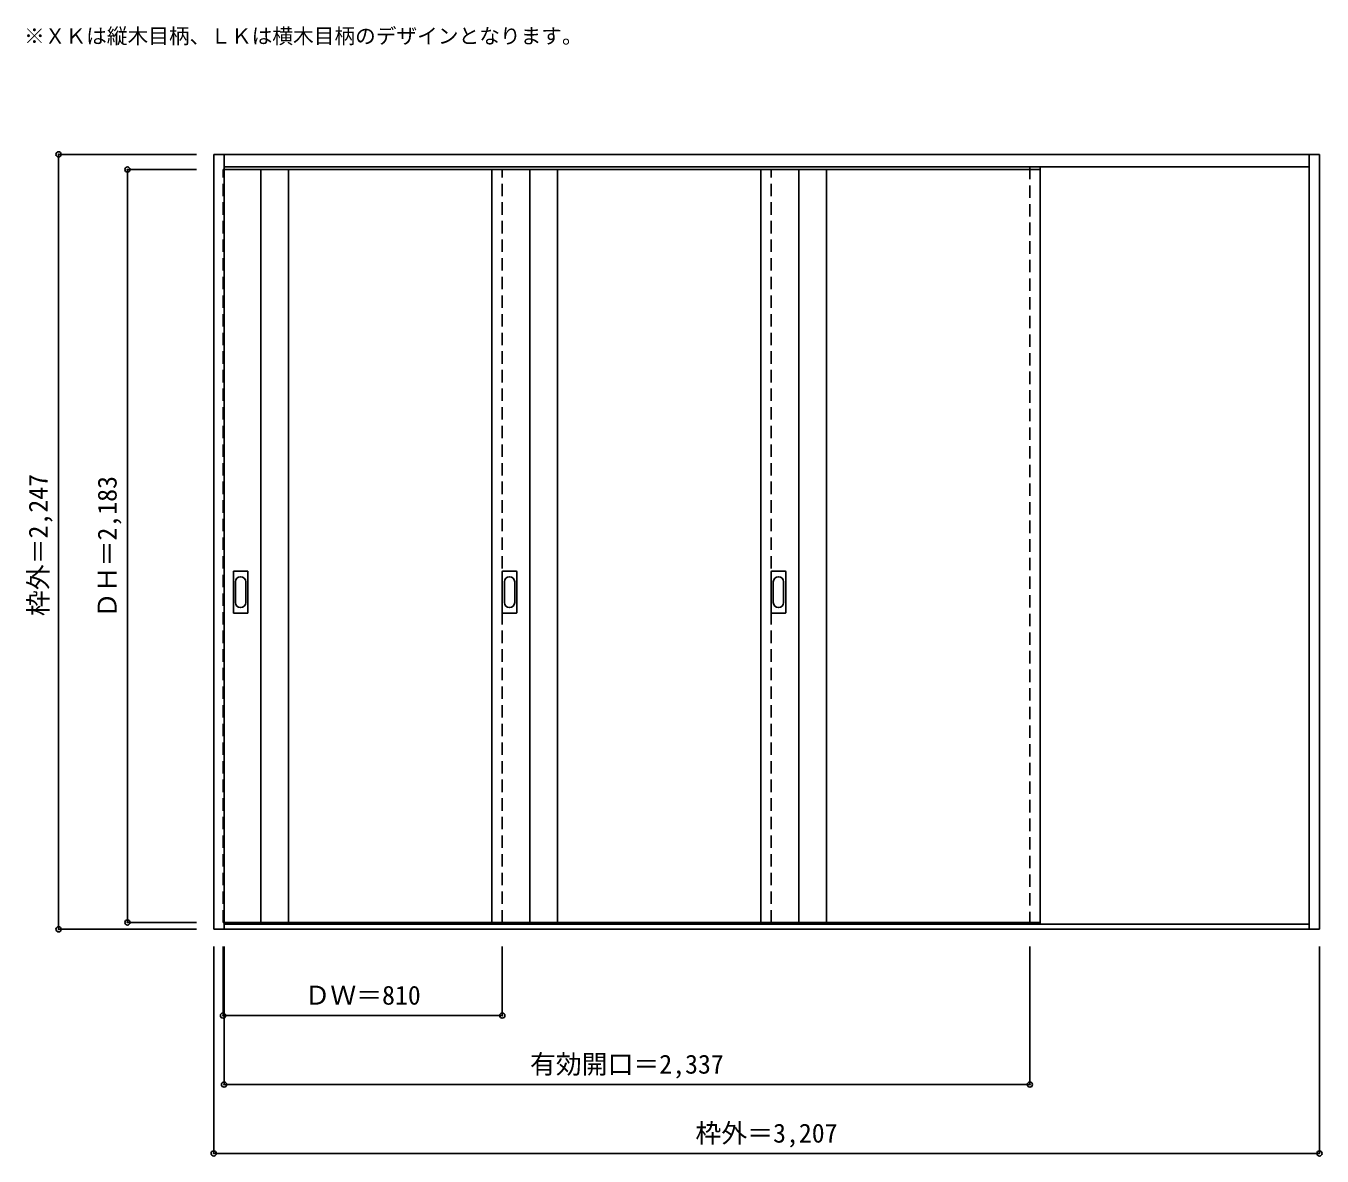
# Model space of a CAD drawing. Units: millimetres, scale not verified. Extents: x -1405 to 2354, y -1445 to 1832.
import ezdxf
from ezdxf.enums import TextEntityAlignment as Align

# ---------------------------------------------------------------- set-up
doc = ezdxf.new("R2010")
doc.units = ezdxf.units.MM
doc.header["$LTSCALE"] = 30
doc.header["$PDMODE"] = 32
doc.header["$PDSIZE"] = 15
doc.linetypes.add('DASHED1', pattern=[1.8, 1.2, -0.6])
for name, color, linetype in [('0-0', 3, 'Continuous'), ('0-1_寸法', 7, 'Continuous'), ('0-2_文字', 7, 'Continuous')]:
    doc.layers.add(name, color=color, linetype=linetype)
doc.styles.add('ＭＳ ゴシック', font='')
doc.styles.get('ＭＳ ゴシック').set_extended_font_data('MS Gothic')

msp = doc.modelspace()

# ---------------------------------------------------------------- linework, layer by layer
at = {"layer": '0-0'}
for p, q in [((-860.34, -787.8), (-860.34, 1459.2)), ((-860.34, 1459.2), (2346.66, 1459.2)), ((-830.34, -787.8), (-830.34, 1459.2)), ((2316.66, -787.8), (2316.66, 1459.2)), ((2346.66, 1459.2), (2346.66, -787.8)), ((-830.34, 1423.2), (2316.66, 1423.2)), ((-830.34, 1415.2), (1536.66, 1415.2)), ((-723.34, -767.8), (-723.34, 1415.2)), ((-643.34, -767.8), (-643.34, 1415.2)), ((-53.34, 1415.2), (-53.34, -767.8)), ((56.66, -767.8), (56.66, 1415.2)), ((136.66, -767.8), (136.66, 1415.2)), ((726.66, 1415.2), (726.66, -767.8)), ((836.66, -767.8), (836.66, 1415.2)), ((916.66, -767.8), (916.66, 1415.2)), ((1536.66, 1415.2), (1536.66, -767.8)), ((-803.34, 130.2), (-803.34, 249.2)), ((-762.84, 250.7), (-801.84, 250.7)), ((-761.34, 130.2), (-761.34, 249.2)), ((-23.34, 130.2), (-23.34, 249.2)), ((17.16, 250.7), (-21.84, 250.7)), ((18.66, 130.2), (18.66, 249.2)), ((756.66, 130.2), (756.66, 249.2)), ((797.16, 250.7), (758.16, 250.7)), ((798.66, 130.2), (798.66, 249.2)), ((-801.84, 128.7), (-762.84, 128.7)), ((-21.84, 128.7), (17.16, 128.7)), ((758.16, 128.7), (797.16, 128.7)), ((2346.66, -787.8), (-860.34, -787.8)), ((-830.34, -767.8), (1536.66, -767.8)), ((2316.66, -772.8), (-830.34, -772.8))]:
    msp.add_line(p, q, dxfattribs=at)
at = {"layer": '0-0', "color": 4, "linetype": 'DASHED1'}
for p, q in [((-23.34, -767.8), (-23.34, 1415.2)), ((756.66, -767.8), (756.66, 1415.2)), ((1506.66, -772.8), (1506.66, 1423.2)), ((1536.66, -772.8), (1536.66, 1423.2)), ((-830.34, -767.8), (-833.34, -767.8))]:
    msp.add_line(p, q, dxfattribs=at)
at = {"layer": '0-0', "color": 7}
for p, q in [((-797.34, 219.3), (-797.34, 160.1)), ((-767.34, 160.1), (-767.34, 219.3)), ((-17.34, 219.3), (-17.34, 160.1)), ((12.66, 160.1), (12.66, 219.3)), ((762.66, 219.3), (762.66, 160.1)), ((792.66, 160.1), (792.66, 219.3))]:
    msp.add_line(p, q, dxfattribs=at)
at = {"layer": '0-0', "color": 4, "linetype": 'DASHED1'}
msp.add_lwpolyline([(-833.34, -767.8), (-833.34, 1415.2), (-830.34, 1415.2)], dxfattribs=at)
at = {"layer": '0-0'}
for centre, start, end in [((-801.84, 249.2), 90, 180), ((-762.84, 249.2), 0, 90), ((-21.84, 249.2), 90, 180), ((17.16, 249.2), 0, 90), ((758.16, 249.2), 90, 180), ((797.16, 249.2), 0, 90), ((-801.84, 130.2), 180, 270), ((-762.84, 130.2), 270, 0), ((-21.84, 130.2), 180, 270), ((17.16, 130.2), 270, 0), ((758.16, 130.2), 180, 270), ((797.16, 130.2), 270, 0)]:
    msp.add_arc(centre, 1.5, start, end, dxfattribs=at)
at = {"layer": '0-0', "color": 7}
for centre, start, end in [((-782.34, 219.3), 0, 180), ((-2.34, 219.3), 0, 180), ((777.66, 219.3), 0, 180), ((-782.34, 160.1), 180, 0), ((-2.34, 160.1), 180, 0), ((777.66, 160.1), 180, 0)]:
    msp.add_arc(centre, 15, start, end, dxfattribs=at)
at = {"layer": '0-1_寸法', "color": 4}
for p, q in [((-1310.34, 1459.2), (-1310.34, -787.8)), ((-1310.34, 1459.2), (-910.34, 1459.2)), ((-1110.34, 1415.2), (-910.34, 1415.2)), ((-1110.34, 1415.2), (-1110.34, -767.8)), ((-1310.34, -787.8), (-910.34, -787.8)), ((-1110.34, -767.8), (-910.34, -767.8)), ((-860.34, -1437.8), (-860.34, -837.8)), ((-833.34, -1037.8), (-833.34, -837.8)), ((-830.34, -1237.8), (-830.34, -837.8))]:
    msp.add_line(p, q, dxfattribs=at)
for points in [[(-860.34, -1437.8), (2346.66, -1437.8), (2346.66, -837.8)], [(-833.34, -1037.8), (-23.34, -1037.8), (-23.34, -837.8)], [(-830.34, -1237.8), (1506.66, -1237.8), (1506.66, -837.8)]]:
    msp.add_lwpolyline(points, dxfattribs=at)
at = {"layer": '0-1_寸法'}
for p in [(-1310.34, 1459.2), (-1110.34, 1415.2), (-1310.34, -787.8), (-1110.34, -767.8), (-833.34, -1037.8), (-23.34, -1037.8), (-830.34, -1237.8), (1506.66, -1237.8), (-860.34, -1437.8), (2346.66, -1437.8)]:
    msp.add_point(p, dxfattribs=at)

# ---------------------------------------------------------------- texts
at = {"layer": '0-1_寸法', "style": 'ＭＳ ゴシック'}
for s, p in [('枠外＝2,247', (-1325.34, 120.45)), ('ＤＨ＝2,183', (-1125.34, 114.45))]:
    msp.add_text(s, height=54.99, rotation=90, dxfattribs=at).set_placement(p, align=Align.BOTTOM_LEFT)
for s, p in [('ＤＷ＝810', (-597.09, -1022.8)), ('有効開口＝2,337', (56.91, -1222.8)), ('枠外＝3,207', (536.91, -1422.8))]:
    msp.add_text(s, height=54.99, dxfattribs=at).set_placement(p, align=Align.BOTTOM_LEFT)
at = {"layer": '0-2_文字', "style": 'ＭＳ ゴシック'}
msp.add_text('※ＸＫは縦木目柄、ＬＫは横木目柄のデザインとなります。', height=43.99, dxfattribs=at).set_placement((-1410.34, 1767.33), align=Align.BOTTOM_LEFT)

doc.saveas('drawing.dxf')
